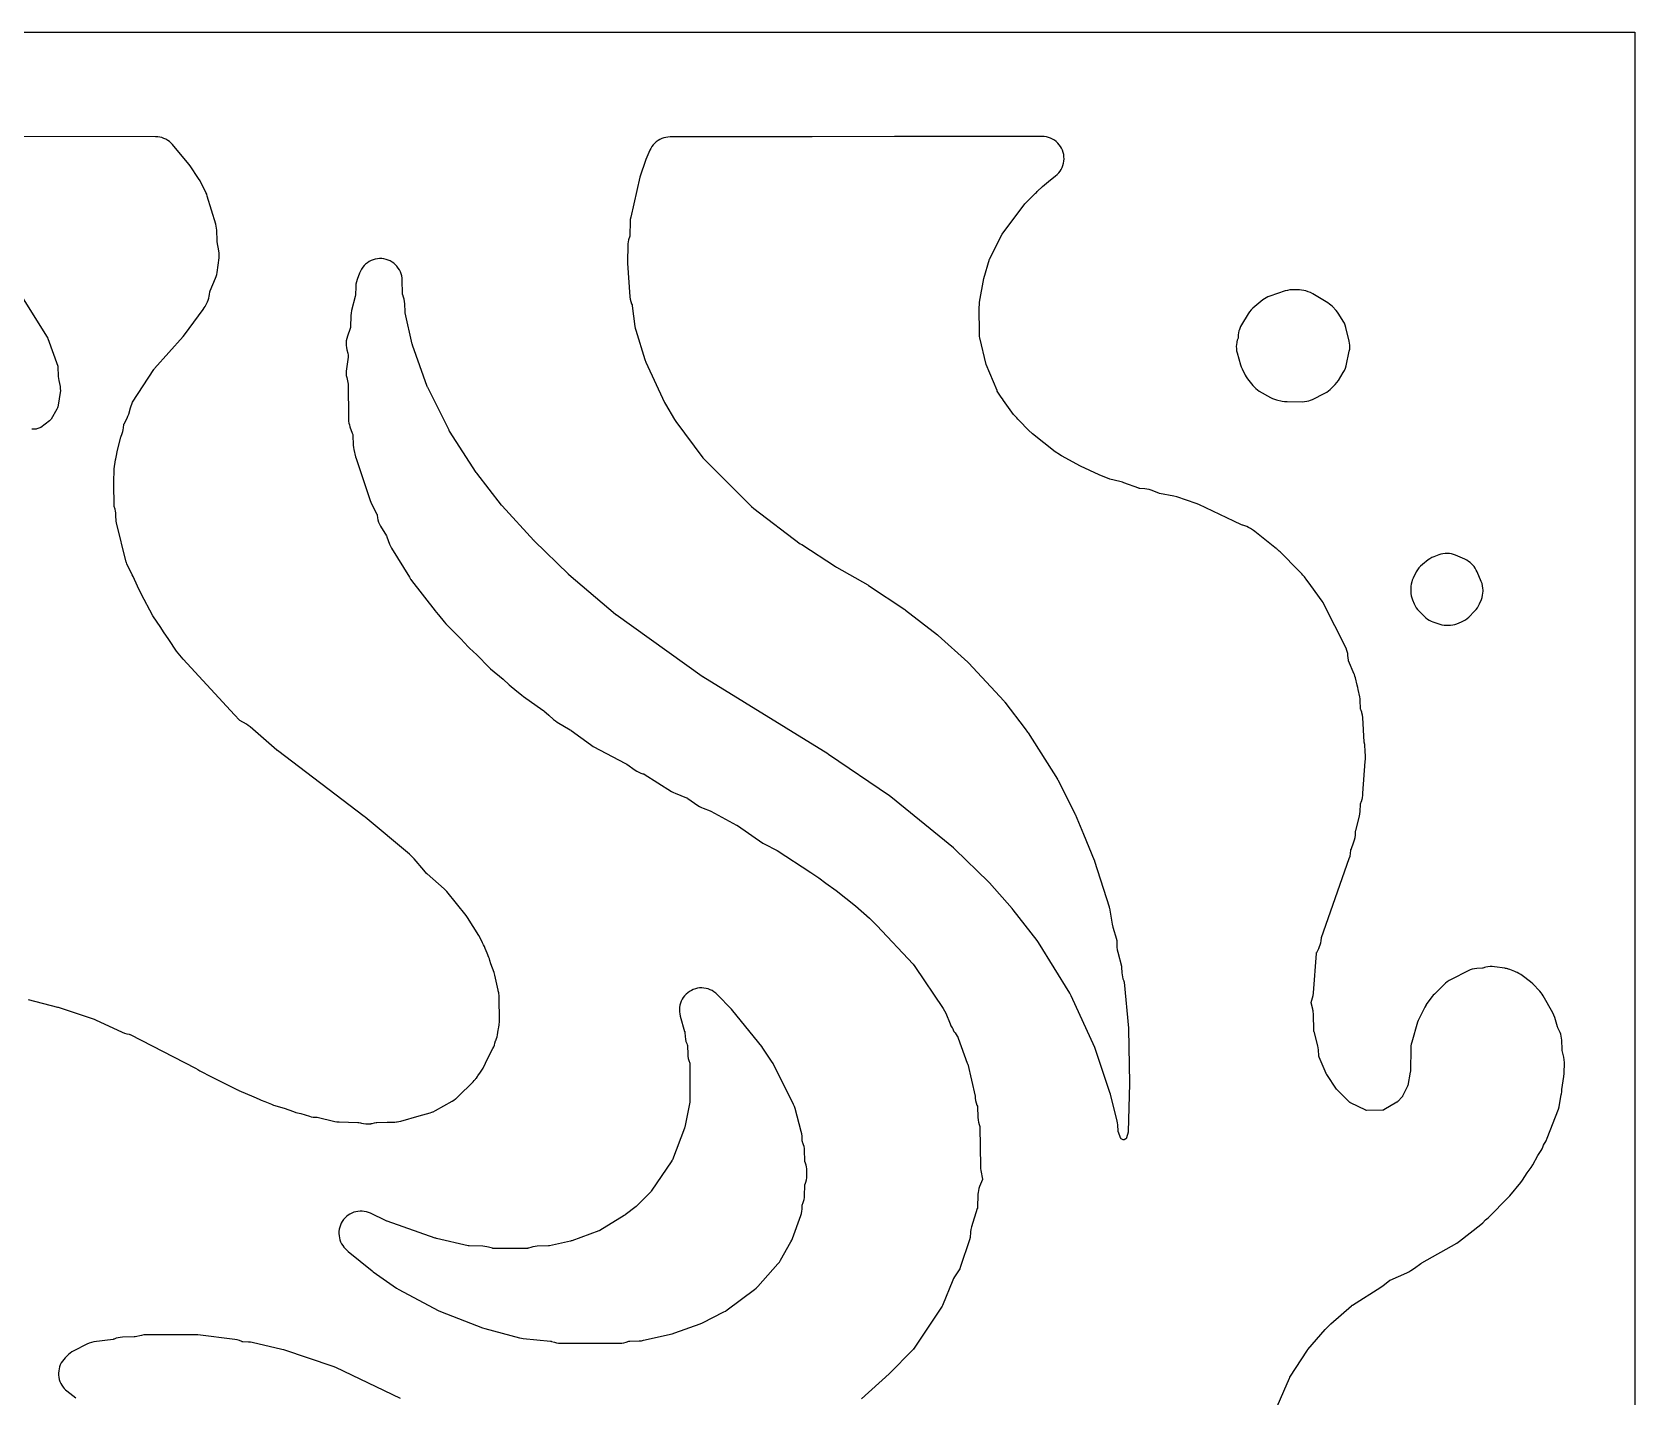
# Model space of a CAD drawing. Header units: millimetres. Extents: x 0 to 300, y 0 to 300.
# Drawn here: x 118.3 to 300, y 145.3 to 300 of the extents above; entities that cross this region are included whole.
import ezdxf

# ---------------------------------------------------------------- set-up
doc = ezdxf.new("R2010")
doc.units = ezdxf.units.MM
doc.layers.add('CUT', color=7, linetype='CONTINUOUS')

msp = doc.modelspace()

# ---------------------------------------------------------------- linework, layer by layer
at = {"layer": 'CUT'}
for points in [[(299.902, 0), (0.0614, 0), (0.0029, 0.0029), (0, 0.0614), (0, 299.9386), (0.0029, 299.9971), (0.0614, 300), (299.902, 300), (299.9605, 299.9971), (299.9634, 299.9386), (299.9634, 0.0614), (299.9605, 0.0029)], [(256.6674, 259.9192), (256.8242, 259.7392), (256.9974, 259.5749), (257.1856, 259.428), (257.3869, 259.2996), (258.6506, 258.5762), (258.8714, 258.464), (259.1023, 258.3741), (259.3409, 258.3076), (259.983, 258.1623), (260.2521, 258.1167), (260.5246, 258.1007), (262.286, 258.0935), (262.5208, 258.1036), (262.7536, 258.1357), (262.9824, 258.1896), (263.2052, 258.2646), (263.4198, 258.3603), (264.7991, 259.0544), (265.0201, 259.18), (265.2273, 259.3275), (265.4183, 259.4953), (265.9754, 260.0371), (266.1805, 260.2624), (266.3566, 260.5109), (266.9031, 261.3914), (267.0375, 261.6378), (267.1435, 261.8979), (267.2196, 262.1681), (267.5879, 263.8274), (267.6271, 264.0525), (267.6457, 264.2802), (267.6434, 264.5086), (267.6202, 264.7359), (267.5764, 264.9601), (267.2012, 266.5023), (267.1266, 266.7517), (267.0264, 266.992), (266.9018, 267.2206), (266.4139, 268.0141), (266.2652, 268.2299), (266.0947, 268.4288), (265.665, 268.88), (265.5074, 269.0317), (265.3371, 269.169), (265.1554, 269.2909), (263.4686, 270.3187), (263.2038, 270.459), (262.9241, 270.5667), (262.6672, 270.6482), (262.4289, 270.7111), (262.1855, 270.7502), (261.9394, 270.7651), (261.1184, 270.7745), (260.8407, 270.7622), (260.566, 270.7191), (260.2978, 270.6459), (258.5822, 270.0727), (258.3663, 269.9893), (258.1591, 269.8863), (257.9623, 269.7646), (257.7776, 269.6252), (256.6543, 268.6929), (256.6515, 268.6906), (256.4456, 268.4991), (256.2625, 268.2857), (256.1045, 268.0531), (255.3599, 266.8121), (255.2502, 266.6086), (255.1598, 266.3957), (255.0895, 266.1755), (255.0856, 266.1581), (255.0805, 266.1418), (255.0318, 265.9127), (255.0047, 265.6801), (254.9823, 265.3561), (254.9811, 265.343), (254.9804, 265.3387), (254.9798, 265.335), (254.9778, 265.3225), (254.9744, 265.3017), (254.9494, 265.2304), (254.9476, 265.2254), (254.9213, 265.153), (254.8909, 265.0713), (254.889, 265.064), (254.8844, 265.0514), (254.8392, 264.8766), (254.829, 264.8381), (254.8285, 264.8352), (254.8247, 264.8203), (254.7872, 264.5845), (254.7725, 264.3462), (254.7805, 264.1076), (254.8112, 263.8709), (254.8644, 263.6381), (255.2457, 262.2735), (255.3255, 262.0346), (255.4291, 261.8051), (255.4297, 261.8038), (255.7838, 261.1135), (255.9053, 260.9026), (256.0468, 260.7045)], [(275.1726, 234.7398), (275.32, 234.5404), (275.4864, 234.3566), (276.1063, 233.7368), (276.2753, 233.5825), (276.4578, 233.4444), (276.6521, 233.3235), (276.8566, 233.2209), (277.0697, 233.1375), (277.8346, 232.8776), (278.0923, 232.8051), (278.3563, 232.7607), (278.6235, 232.7447), (278.8277, 232.7434), (279.0698, 232.7537), (279.3098, 232.7873), (279.5453, 232.844), (279.7743, 232.9232), (280.3018, 233.1349), (280.5301, 233.2402), (280.7468, 233.3679), (280.9495, 233.5167), (281.1363, 233.6851), (281.7957, 234.3429), (281.9626, 234.527), (282.1105, 234.7267), (282.2379, 234.9401), (282.3434, 235.1651), (282.5565, 235.6853), (282.6365, 235.9106), (282.6945, 236.1425), (282.7302, 236.3788), (282.7431, 236.6175), (282.7437, 236.7186), (282.7324, 236.9723), (282.6954, 237.2236), (282.6331, 237.4698), (282.5461, 237.7085), (282.0826, 238.8036), (281.9826, 239.0124), (281.8638, 239.211), (281.727, 239.3978), (281.5736, 239.5712), (281.4661, 239.6818), (281.2913, 239.8454), (281.1016, 239.9914), (280.8988, 240.1187), (280.6848, 240.2259), (279.6395, 240.6887), (279.4098, 240.7771), (279.1726, 240.8426), (278.93, 240.8843), (278.6845, 240.902), (278.4385, 240.8955), (278.1943, 240.8649), (277.9542, 240.8103), (277.7208, 240.7325), (277.1583, 240.5135), (276.9344, 240.4135), (276.7213, 240.292), (276.5212, 240.1501), (275.8648, 239.6348), (275.6578, 239.4529), (275.472, 239.2494), (275.3098, 239.0266), (275.173, 238.7874), (274.8255, 238.093), (274.7301, 237.8777), (274.6554, 237.6544), (274.6021, 237.425), (274.5705, 237.1917), (274.5611, 236.9564), (274.5638, 236.572), (274.5769, 236.3341), (274.6125, 236.0984), (274.6704, 235.8673), (274.7501, 235.6427), (274.9405, 235.1774), (275.0457, 234.9529)], [(154.9737, 166.2615), (154.7413, 166.1944), (154.5165, 166.1052), (154.3013, 165.9947), (154.0978, 165.8639), (153.9079, 165.7141), (153.7334, 165.5466), (153.5759, 165.3631), (153.4369, 165.1652), (153.3176, 164.9547), (153.2193, 164.7337), (153.1427, 164.5043), (153.0887, 164.2685), (153.0577, 164.0287), (153.0501, 163.7869), (153.0658, 163.5455), (153.1048, 163.3068), (153.1667, 163.073), (153.2509, 162.8463), (153.3566, 162.6287), (153.4828, 162.4224), (153.6284, 162.2292), (153.792, 162.051), (153.9362, 161.9084), (154.1176, 161.7458), (156.8133, 159.5556), (156.9509, 159.4515), (159.5847, 157.5977), (159.8512, 157.4341), (164.2968, 155.0736), (164.5625, 154.9519), (169.3412, 153.092), (169.606, 153.0056), (173.5373, 151.9611), (173.7355, 151.917), (173.9367, 151.8891), (177.0299, 151.5877), (177.048, 151.5854), (177.125, 151.5703), (177.1426, 151.5655), (177.4902, 151.4618), (177.7253, 151.4038), (177.9649, 151.3689), (178.2068, 151.3573), (184.8684, 151.3611), (185.1206, 151.374), (185.3702, 151.4123), (185.6146, 151.4755), (185.9254, 151.5729), (185.9418, 151.5776), (185.9778, 151.5854), (186.0145, 151.5899), (186.0311, 151.5908), (187.1014, 151.625), (187.3423, 151.6444), (187.5801, 151.6869), (190.8449, 152.4351), (191.1413, 152.5226), (193.9962, 153.5614), (194.264, 153.6769), (196.6962, 154.8992), (196.8891, 155.0071), (197.0717, 155.1315), (200.1604, 157.4434), (200.3544, 157.6044), (200.5311, 157.7842), (202.816, 160.3554), (202.9816, 160.5629), (203.1242, 160.7868), (204.2917, 162.8544), (204.3862, 163.0394), (204.465, 163.2315), (205.4108, 165.8398), (205.4827, 166.0731), (205.5315, 166.3123), (205.5568, 166.5551), (205.5815, 167.0056), (205.5833, 167.0271), (205.5911, 167.0727), (205.604, 167.1171), (205.6118, 167.1372), (205.6375, 167.1983), (205.7168, 167.414), (205.7759, 167.636), (205.8144, 167.8625), (205.8319, 168.0915), (205.8673, 169.2522), (205.8682, 169.2692), (205.8726, 169.3056), (205.8833, 169.3401), (205.8896, 169.3563), (205.9094, 169.4042), (205.9909, 169.6317), (206.0499, 169.8661), (206.0861, 170.105), (206.0991, 170.3463), (206.102, 170.9004), (206.0936, 171.1193), (206.066, 171.3366), (206.0195, 171.5507), (205.9544, 171.7599), (205.886, 171.9501), (205.8797, 171.9691), (205.8696, 172.0107), (205.8638, 172.0531), (205.8628, 172.073), (205.8316, 173.1914), (205.815, 173.4179), (205.7779, 173.6419), (205.7207, 173.8616), (205.6437, 174.0752), (205.6096, 174.1578), (205.6021, 174.1776), (205.5896, 174.2214), (205.5821, 174.2663), (205.5803, 174.2875), (205.5514, 174.8312), (205.5232, 175.0954), (205.4672, 175.355), (204.7573, 177.9628), (204.6807, 178.1978), (204.5812, 178.4241), (202.2609, 183.0653), (202.1015, 183.3393), (201.1115, 184.8163), (200.9807, 184.994), (197.713, 189.045), (197.5589, 189.2188), (195.9417, 190.8808), (195.7624, 191.0479), (195.5675, 191.1966), (195.359, 191.3256), (195.1389, 191.4334), (194.9093, 191.5193), (194.6724, 191.5822), (194.4305, 191.6216), (194.1858, 191.6371), (193.9409, 191.6286), (193.6979, 191.5962), (193.4593, 191.5401), (193.2273, 191.4609), (193.0042, 191.3594), (192.7921, 191.2365), (192.593, 191.0934), (192.409, 190.9315), (192.2416, 190.7524), (192.0926, 190.5578), (191.9634, 190.3495), (191.8552, 190.1295), (191.7691, 189.9), (191.7059, 189.6632), (191.6661, 189.4213), (191.6502, 189.1767), (191.6584, 188.9317), (191.6905, 188.6887), (191.7463, 188.45), (192.2451, 186.7056), (192.2502, 186.6858), (192.2651, 186.5995), (192.2669, 186.5792), (192.2962, 186.1156), (192.3283, 185.8441), (192.3898, 185.5778), (192.4801, 185.3199), (192.5385, 185.1782), (192.5446, 185.1624), (192.5554, 185.1276), (192.5598, 185.0919), (192.5607, 185.0748), (192.591, 184.1234), (192.6101, 183.8852), (192.6517, 183.6499), (192.7157, 183.4196), (192.8152, 183.118), (192.8211, 183.0987), (192.8302, 183.0564), (192.8347, 183.0133), (192.8352, 182.9931), (192.8253, 178.7893), (192.8248, 178.7714), (192.8174, 178.695), (192.8144, 178.6774), (192.2674, 175.8506), (192.2638, 175.8343), (192.2441, 175.7654), (192.2385, 175.7497), (190.8594, 172.1636), (190.851, 172.1437), (190.8081, 172.0614), (190.7965, 172.0432), (188.4685, 168.6079), (188.4583, 168.5937), (188.4108, 168.5359), (188.3988, 168.5232), (186.8635, 166.9701), (186.8083, 166.9178), (186.75, 166.869), (185.5202, 165.907), (185.4633, 165.8651), (185.4041, 165.8267), (182.6309, 164.1426), (182.6146, 164.1332), (182.542, 164.0985), (182.5245, 164.0916), (179.444, 162.9753), (179.3695, 162.951), (179.2937, 162.9317), (176.9181, 162.4089), (176.901, 162.4055), (176.8269, 162.3962), (176.8096, 162.3952), (175.5298, 162.3528), (175.2837, 162.3324), (175.0408, 162.2879), (174.8035, 162.2196), (174.5383, 162.1289), (174.5186, 162.1228), (174.4755, 162.1131), (174.4316, 162.1082), (174.411, 162.1076), (170.5772, 162.1012), (170.561, 162.1015), (170.5243, 162.1051), (170.4857, 162.1126), (170.468, 162.1174), (170.0301, 162.2478), (169.8182, 162.301), (169.6025, 162.3355), (169.3845, 162.3509), (169.3829, 162.351), (167.8353, 162.3932), (167.8165, 162.3942), (167.7362, 162.4044), (167.7178, 162.4082), (164.107, 163.2394), (164.043, 163.256), (163.98, 163.2761), (158.5292, 165.1853), (158.4688, 165.2083), (158.4098, 165.2345), (156.6259, 166.0853), (156.4028, 166.1787), (156.1717, 166.2501), (155.9348, 166.2989), (155.6943, 166.3246), (155.4524, 166.3269), (155.2115, 166.3058)]]:
    msp.add_lwpolyline(points, close=True, dxfattribs=at)
for points in [[(117.8208, 190.3062), (121.1665, 189.4698), (121.211, 189.4578), (121.2211, 189.4546), (125.3274, 188.0852), (125.3913, 188.0618), (125.4537, 188.0349), (128.4985, 186.6178), (128.7536, 186.5157), (129.0184, 186.4423), (129.2924, 186.3822), (129.2977, 186.381), (129.347, 186.3659), (129.3716, 186.3558), (129.3932, 186.3453), (136.7924, 182.5404), (137.0499, 182.3723), (137.2945, 182.2316), (137.6572, 182.0493), (137.8299, 181.9558), (138.0868, 181.8334), (141.545, 180.0957), (141.6886, 180.0291), (141.6993, 180.0246), (143.4253, 179.29), (144.0109, 179.0111), (144.2458, 178.9135), (144.6448, 178.7711), (145.4042, 178.4479), (145.6392, 178.3616), (146.8476, 177.9849), (147.9069, 177.6068), (148.1806, 177.5264), (148.7252, 177.3996), (149.7203, 177.0895), (149.9194, 177.0363), (150.1223, 176.9997), (150.3274, 176.9799), (150.5903, 176.9655), (152.5816, 176.502), (152.8374, 176.4564), (153.0966, 176.4375), (155.2157, 176.3936), (155.2764, 176.3857), (155.2968, 176.3813), (155.5212, 176.3262), (155.6038, 176.303), (155.8532, 176.2466), (156.1071, 176.2159), (156.1902, 176.2144), (156.2052, 176.2131), (156.2225, 176.2135), (156.2249, 176.2133), (156.2385, 176.2136), (156.3627, 176.2114), (156.4312, 176.2172), (156.4634, 176.2177), (156.473, 176.2189), (156.4833, 176.2191), (156.5412, 176.2265), (156.5562, 176.2277), (156.5813, 176.2289), (156.5951, 176.231), (156.6175, 176.2329), (156.6592, 176.2408), (156.6832, 176.2445), (156.7198, 176.2489), (156.7217, 176.2494), (156.7398, 176.2517), (156.7577, 176.2558), (156.8386, 176.2682), (157.0904, 176.3339), (157.0933, 176.3349), (157.2912, 176.3829), (157.3116, 176.3872), (157.3519, 176.3924), (158.5071, 176.4185), (159.3818, 176.4338), (159.595, 176.4466), (159.6308, 176.4518), (159.6558, 176.4535), (159.8657, 176.4852), (160.072, 176.5346), (162.1702, 177.1318), (163.4065, 177.4789), (163.602, 177.5425), (163.686, 177.5777), (163.7451, 177.5985), (164.0122, 177.7294), (165.9026, 178.8002), (166.0932, 178.9198), (166.2722, 179.0561), (166.2918, 179.074), (166.3665, 179.1307), (166.526, 179.275), (168.2764, 181.0016), (168.4034, 181.1366), (168.5201, 181.2806), (168.5819, 181.363), (168.6326, 181.4187), (168.7753, 181.6094), (168.8111, 181.6683), (169.1198, 182.0795), (169.268, 182.3005), (169.3918, 182.536), (169.9184, 183.6815), (170.5159, 184.7768), (170.6088, 184.9655), (170.6855, 185.1614), (170.7454, 185.363), (170.8108, 185.6224), (170.8369, 185.6791), (170.9209, 185.8858), (170.9862, 186.0991), (171.0322, 186.3174), (171.1193, 186.8462), (171.1575, 186.998), (171.2005, 187.205), (171.2258, 187.4149), (171.2294, 187.5151), (171.2323, 187.5329), (171.2582, 187.7482), (171.2653, 187.9649), (171.2389, 190.5044), (171.223, 190.761), (171.1841, 190.9952), (171.172, 191.0824), (171.1239, 191.2938), (171.1017, 191.3751), (170.73, 193.0674), (170.6381, 193.3844), (170.2871, 194.3511), (170.1796, 194.7439), (170.123, 194.9236), (170.0531, 195.0985), (169.8477, 195.5611), (169.6502, 196.1051), (169.5629, 196.3152), (169.4568, 196.5165), (169.3195, 196.7506), (169.0955, 197.2551), (168.9232, 197.5774), (167.642, 199.602), (167.478, 199.8314), (165.2846, 202.5602), (165.143, 202.7216), (164.9881, 202.8703), (163.0603, 204.5676), (163.042, 204.5849), (163.0394, 204.5877), (162.6831, 204.9921), (161.5954, 206.2716), (161.4531, 206.4255), (161.2983, 206.5669), (161.2776, 206.5843), (161.1838, 206.6829), (161.0414, 206.8112), (156.0212, 210.9983), (155.9298, 211.071), (155.9265, 211.0735), (146.0782, 218.5363), (146.0454, 218.5621), (146.0136, 218.5889), (142.9948, 221.2268), (142.979, 221.2406), (142.7855, 221.3935), (142.5779, 221.5266), (141.806, 221.9693), (141.7896, 221.9793), (141.7828, 221.9842), (141.2059, 222.5939), (135.3838, 228.9166), (134.6614, 229.8065), (133.7705, 231.1357), (133.1895, 232.0025), (132.857, 232.4985), (131.9605, 233.8361), (130.6417, 236.3212), (130.2371, 237.1754), (129.7234, 238.2601), (129.6299, 238.4573), (129.0346, 239.7143), (128.9716, 239.8622), (128.9697, 239.8669), (128.9623, 239.8884), (128.9587, 239.9014), (127.8414, 244.3659), (127.8358, 244.3913), (127.8245, 244.469), (127.8232, 244.4878), (127.7878, 245.2777), (127.7695, 245.488), (127.7335, 245.6959), (127.6801, 245.9001), (127.5861, 246.2058), (127.585, 246.2308), (127.5512, 248.8803), (127.5615, 250.4691), (127.748, 251.5074), (127.7667, 251.6112), (127.8681, 252.1755), (127.9181, 252.4537), (128.3191, 254.0785), (128.481, 254.4887), (128.5527, 254.697), (128.6059, 254.9107), (128.64, 255.1283), (128.6826, 255.509), (128.6848, 255.5256), (128.6857, 255.5301), (128.696, 255.5575), (128.7054, 255.5773), (129.0424, 256.2344), (129.145, 256.4615), (129.2244, 256.6977), (129.4262, 257.4144), (129.6745, 258.038), (132.0797, 261.7406), (132.1087, 261.7809), (132.1159, 261.7904), (132.1655, 261.8502), (135.4134, 265.5005), (135.4134, 265.5006), (135.561, 265.6831), (137.6671, 268.5524), (137.7803, 268.7206), (137.7805, 268.7209), (137.7815, 268.7224), (137.8808, 268.8993), (138.147, 269.4225), (138.2377, 269.6218), (138.3106, 269.8283), (138.3651, 270.0404), (138.4009, 270.2564), (138.4009, 270.2566), (138.4373, 270.558), (138.4399, 270.5755), (138.4478, 270.6123), (138.4592, 270.6483), (138.4657, 270.6647), (139.0702, 272.0962), (139.1479, 272.3061), (139.2066, 272.5221), (139.2457, 272.7424), (139.4666, 274.421), (139.4871, 274.6829), (139.4801, 274.9455), (139.4455, 275.206), (139.2536, 276.234), (139.2528, 276.239), (139.2444, 276.3151), (139.2436, 276.3325), (139.2114, 277.558), (139.1956, 277.781), (139.1599, 278.0016), (139.1047, 278.2181), (138.1374, 281.408), (138.0676, 281.6074), (137.9812, 281.8002), (137.3197, 283.1236), (137.1536, 283.4077), (136.1864, 284.836), (136.0343, 285.0378), (134.1931, 287.2402), (134.0287, 287.4185), (133.8477, 287.5801), (133.652, 287.7233), (133.4433, 287.8469), (133.2236, 287.9498), (132.9949, 288.0308), (132.7595, 288.0893), (132.5195, 288.1247), (132.2772, 288.1366), (111.475, 288.1545)], [(259.1568, 143.5668), (260.8006, 147.3985), (260.8028, 147.4034), (260.8402, 147.4745), (260.8497, 147.4902), (262.837, 150.58), (262.8475, 150.5954), (262.874, 150.6283), (264.8361, 152.8958), (265.5002, 153.544), (267.8352, 155.5966), (267.8894, 155.6403), (267.9178, 155.6619), (267.9234, 155.6661), (267.9382, 155.6759), (271.1537, 157.692), (271.1696, 157.7036), (271.4259, 157.8888), (272.1271, 158.4704), (272.1413, 158.4817), (272.1618, 158.4956), (272.1879, 158.5099), (272.2044, 158.5175), (274.1038, 159.3338), (274.3416, 159.4513), (274.5655, 159.5933), (274.5671, 159.5944), (274.9638, 159.8765), (275.7119, 160.4086), (275.7631, 160.443), (275.816, 160.4748), (279.7617, 162.7076), (279.9233, 162.8074), (280.0769, 162.9191), (282.4857, 164.8155), (282.7048, 165.0098), (283.0307, 165.3349), (283.1578, 165.4388), (283.3526, 165.6159), (285.6333, 167.9199), (285.7768, 168.0779), (287.0164, 169.5647), (287.2162, 169.8407), (287.7401, 170.679), (288.191, 171.2807), (288.3828, 171.5785), (288.9572, 172.6266), (289.3239, 173.2135), (289.4288, 173.3983), (289.5176, 173.5914), (289.6111, 173.8199), (289.8831, 174.3162), (290.0242, 174.6205), (291.2815, 177.8908), (291.3634, 178.1429), (291.4181, 178.4023), (291.5924, 179.5188), (291.6222, 179.6245), (291.6649, 179.8609), (291.6848, 180.1003), (291.6852, 180.1135), (291.9156, 181.5893), (291.9453, 181.9428), (291.9613, 183.186), (291.9466, 183.4903), (291.8951, 183.7905), (291.7231, 184.5218), (291.7193, 184.5399), (291.7087, 184.6187), (291.7076, 184.6372), (291.6688, 185.7309), (291.6512, 185.9514), (291.6141, 186.1695), (291.5579, 186.3835), (291.483, 186.5917), (291.39, 186.7925), (291.2169, 187.1264), (291.2085, 187.1438), (291.1781, 187.2208), (291.1724, 187.2393), (290.8833, 188.2665), (290.8814, 188.2732), (290.7835, 188.5553), (290.6526, 188.8237), (289.5714, 190.7416), (289.4587, 190.9229), (289.331, 191.0939), (289.1892, 191.2534), (288.3749, 192.094), (288.1115, 192.3299), (287.1985, 193.038), (287.0112, 193.17), (286.8125, 193.2844), (286.6043, 193.38), (286.5043, 193.4204), (286.4912, 193.4266), (286.3518, 193.4822), (285.7833, 193.7123), (285.6209, 193.767), (285.5671, 193.7859), (285.5567, 193.7885), (285.4997, 193.8078), (285.4161, 193.8251), (285.3653, 193.8383), (285.2897, 193.8514), (285.2067, 193.8686), (284.0377, 194.0394), (283.7935, 194.0629), (283.5481, 194.0624), (283.304, 194.0378), (283.0635, 193.9894), (282.9212, 193.9458), (282.8437, 193.9239), (282.7319, 193.8868), (282.728, 193.8858), (282.6893, 193.8798), (282.6845, 193.8794), (282.671, 193.8784), (282.0379, 193.8434), (281.7816, 193.8159), (281.5295, 193.7621), (281.2842, 193.6827), (281.0484, 193.5785), (279.1147, 192.6014), (278.8958, 192.4765), (278.6906, 192.3303), (278.5011, 192.1641), (277.2459, 190.9459), (277.2449, 190.9449), (277.1076, 190.8006), (276.9822, 190.6458), (276.3915, 189.854), (276.2692, 189.6742), (276.2675, 189.6713), (276.251, 189.6469), (276.1445, 189.4559), (275.4924, 188.1555), (275.4023, 187.9541), (275.3304, 187.7456), (275.3296, 187.7431), (274.6608, 185.4879), (274.607, 185.2714), (274.5727, 185.0509), (274.5582, 184.8283), (274.5039, 182.1809), (274.5037, 182.1756), (274.4957, 182.0959), (274.4928, 182.0778), (274.2112, 180.584), (274.2077, 180.5673), (274.1976, 180.5318), (274.1842, 180.4972), (274.1772, 180.4822), (273.6323, 179.3787), (273.6237, 179.3623), (273.6028, 179.3286), (273.5787, 179.2972), (273.5664, 179.2834), (273.0774, 178.7609), (273.065, 178.7483), (273.0368, 178.7233), (273.0064, 178.701), (272.9915, 178.6917), (271.5115, 177.8059), (271.4943, 177.7963), (271.4561, 177.7785), (271.4143, 177.7736), (271.3946, 177.7728), (269.5488, 177.7482), (269.5314, 177.7483), (269.4942, 177.7513), (269.4591, 177.7644), (269.4437, 177.7714), (267.73, 178.5997), (267.7113, 178.6094), (267.673, 178.6335), (267.6377, 178.6617), (267.6224, 178.6762), (266.187, 180.1134), (266.1744, 180.1266), (266.1429, 180.165), (265.0203, 181.83), (265.0106, 181.8451), (264.9737, 181.9131), (264.9662, 181.9295), (264.1701, 183.7968), (264.1625, 183.816), (264.1497, 183.8585), (264.1416, 183.9021), (264.1395, 183.9227), (264.0882, 184.6183), (264.0606, 184.8472), (264.0121, 185.0726), (263.5859, 186.6865), (263.5809, 186.7081), (263.5675, 186.8024), (263.5664, 186.8246), (263.5228, 188.6729), (263.5015, 188.9451), (263.4801, 189.0576), (263.4756, 189.0876), (263.4695, 189.1134), (263.4506, 189.2134), (263.2717, 189.9378), (263.2679, 189.9549), (263.2647, 189.9762), (263.2665, 189.9825), (263.4268, 190.4949), (263.4967, 190.7739), (263.5341, 191.0591), (263.5353, 191.0754), (263.8621, 195.5463), (263.8639, 195.5652), (263.871, 195.6052), (263.8859, 195.643), (263.8941, 195.6601), (264.127, 196.1115), (264.2201, 196.3135), (264.2949, 196.523), (264.3508, 196.7383), (264.3873, 196.9578), (264.3976, 197.0432), (264.3995, 197.0594), (264.4217, 197.2429), (264.4248, 197.2633), (264.4449, 197.3495), (264.4512, 197.3691), (267.5889, 206.2937), (267.6711, 206.5818), (267.7183, 206.8776), (267.7542, 207.2411), (267.7563, 207.2581), (267.7633, 207.2946), (267.7736, 207.3304), (267.7793, 207.3461), (268.1051, 208.1808), (268.1881, 208.4318), (268.2441, 208.6901), (268.2725, 208.9529), (268.2959, 209.3797), (268.2975, 209.399), (268.3105, 209.4812), (268.315, 209.5001), (268.7415, 211.1056), (268.7963, 211.368), (268.8227, 211.6347), (268.8602, 212.4656), (268.8618, 212.4871), (268.8691, 212.5326), (268.8794, 212.5693), (268.8859, 212.5848), (268.9068, 212.6319), (268.9279, 212.6879), (268.9287, 212.6899), (268.9302, 212.6941), (269.0075, 212.8994), (269.0173, 212.9382), (269.0199, 212.9457), (269.0348, 213.0081), (269.0771, 213.1766), (269.0797, 213.1966), (269.0829, 213.2098), (269.1107, 213.4309), (269.1145, 213.4599), (269.1148, 213.4635), (269.1168, 213.4792), (269.1339, 213.7194), (269.3996, 217.2888), (269.405, 217.5601), (269.403, 217.6198), (269.405, 217.7466), (269.371, 218.6272), (269.3708, 218.6566), (269.3694, 218.6686), (269.358, 218.9635), (269.3343, 219.223), (269.2838, 219.4787), (269.2825, 219.484), (269.2752, 219.5128), (269.1109, 222.2828), (269.08, 222.5533), (269.0199, 222.8189), (269.0013, 222.8728), (268.9966, 222.8924), (268.9259, 223.102), (268.88, 223.2205), (268.8731, 223.24), (268.8617, 223.2828), (268.8551, 223.3266), (268.8537, 223.3472), (268.8195, 224.19), (268.8007, 224.4111), (268.7623, 224.6297), (268.5758, 225.4707), (268.5487, 225.6813), (268.4945, 225.9681), (268.2877, 226.7952), (268.2309, 226.9888), (268.1587, 227.1773), (268.1541, 227.1878), (268.148, 227.2043), (267.5013, 228.7222), (267.4937, 228.7417), (267.4904, 228.7525), (267.4858, 228.776), (267.4835, 228.7959), (267.4374, 229.3192), (267.4176, 229.465), (267.4124, 229.5083), (267.4106, 229.5165), (267.4057, 229.5525), (267.3522, 229.7818), (267.2774, 230.005), (267.2685, 230.025), (267.2667, 230.0303), (267.1735, 230.2395), (264.7137, 235.1434), (264.6207, 235.3122), (264.5149, 235.4734), (263.2367, 237.267), (263.1488, 237.3829), (262.7553, 237.8722), (262.4886, 238.2364), (262.3741, 238.3811), (262.3601, 238.3964), (262.322, 238.4445), (262.1944, 238.5825), (262.14, 238.6372), (262.0638, 238.7319), (261.88, 238.9362), (259.7404, 241.0674), (259.6467, 241.1494), (259.6288, 241.1676), (259.6286, 241.1678), (259.404, 241.3691), (259.3469, 241.4144), (259.2935, 241.4611), (259.1531, 241.5681), (256.8931, 243.36), (256.7381, 243.4734), (256.7291, 243.4795), (256.7252, 243.4824), (256.3781, 243.7165), (256.1734, 243.8407), (255.9578, 243.9448), (255.7331, 244.0277), (255.5016, 244.0888), (255.5013, 244.0889), (255.4863, 244.0921), (255.4647, 244.0974), (255.3744, 244.1281), (255.354, 244.137), (254.4987, 244.545), (250.5293, 246.4383), (250.2431, 246.5536), (248.0259, 247.2922), (247.7041, 247.3761), (246.0893, 247.6841), (246.0723, 247.6877), (246.0005, 247.7084), (245.9841, 247.7143), (245.1314, 248.0472), (244.8929, 248.1267), (244.6476, 248.1819), (244.398, 248.2121), (243.8553, 248.2504), (243.8375, 248.252), (243.7997, 248.2583), (243.7627, 248.2682), (243.7457, 248.274), (242.0374, 248.9057), (241.8818, 248.9632), (241.5841, 249.0527), (240.4313, 249.3224), (239.2457, 249.7959), (237.1035, 250.7965), (234.968, 251.9494), (234.5434, 252.2167), (234.4963, 252.2463), (234.4204, 252.2941), (234.2413, 252.4068), (231.6749, 254.4447), (231.2335, 254.8777), (230.1635, 255.9727), (230.0298, 256.1096), (229.885, 256.2578), (229.6266, 256.5222), (229.5041, 256.6576), (229.1334, 257.1597), (228.7741, 257.6876), (228.3987, 258.239), (228.2683, 258.4306), (228.1377, 258.6224), (227.6827, 259.2987), (227.6622, 259.3365), (227.6544, 259.3539), (226.4224, 262.3001), (225.6906, 265.3333), (225.661, 265.4996), (225.652, 266.0423), (225.6441, 268.5224), (225.658, 269.3859), (226.1494, 272.0529), (226.8077, 274.236), (226.8094, 274.2412), (226.8324, 274.2999), (226.835, 274.3055), (226.8379, 274.3119), (226.848, 274.3339), (226.8592, 274.3584), (228.2066, 277.0421), (228.2077, 277.0442), (228.2315, 277.0826), (228.2416, 277.0966), (230.8213, 280.5204), (231.8983, 281.6182), (232.0101, 281.7273), (232.1134, 281.8282), (232.2148, 281.9272), (232.8016, 282.5002), (233.4894, 283.07), (234.2871, 283.6891), (234.4754, 283.8509), (234.6467, 284.0305), (234.7994, 284.2262), (234.9318, 284.436), (235.0429, 284.658), (235.1314, 284.8899), (235.1964, 285.1294), (235.2374, 285.3742), (235.2539, 285.6218), (235.2457, 285.8699), (235.213, 286.1159), (235.1561, 286.3575), (235.0755, 286.5923), (234.972, 286.8178), (234.8467, 287.0321), (234.7008, 287.2328), (234.5356, 287.4181), (234.3529, 287.5861), (234.1545, 287.7351), (233.9422, 287.8637), (233.7182, 287.9707), (233.4848, 288.0549), (233.2441, 288.1156), (232.9986, 288.1521), (232.7507, 288.164), (232.7354, 288.164), (232.6985, 288.164), (216.0244, 288.1404), (206.7045, 288.1272), (190.5967, 288.1044), (190.3555, 288.0924), (190.1167, 288.0572), (189.8823, 287.9991), (189.6546, 287.9187), (189.4358, 287.8167), (189.2278, 287.694), (189.0326, 287.5519), (188.8521, 287.3916), (188.6878, 287.2146), (188.5414, 287.0226), (188.4142, 286.8174), (188.3074, 286.6009), (187.8433, 285.5331), (187.7663, 285.3326), (187.2453, 283.7816), (187.1796, 283.5496), (186.1272, 279.005), (186.082, 278.7507), (186.0633, 278.4931), (186.0317, 276.9809), (186.031, 276.964), (186.027, 276.9276), (186.0196, 276.8916), (186.0152, 276.8757), (185.8914, 276.462), (185.8347, 276.2342), (185.7997, 276.0021), (185.7865, 275.7678), (185.7704, 273.9883), (185.7766, 273.7888), (186.0471, 269.9751), (186.0813, 269.7041), (186.1449, 269.4383), (186.2371, 269.1811), (186.2838, 269.0702), (186.2901, 269.0544), (186.3012, 269.0196), (186.3091, 268.9838), (186.3116, 268.9675), (186.6166, 266.6218), (186.6526, 266.4136), (186.7062, 266.2092), (187.7291, 262.883), (187.8544, 262.558), (189.9782, 258.0208), (190.0789, 257.828), (191.0907, 256.0803), (191.2519, 255.8361), (194.3151, 251.7381), (194.5542, 251.4627), (199.8318, 246.2112), (200.0862, 245.9902), (205.358, 241.9991), (205.5141, 241.89), (209.3571, 239.4172), (209.4683, 239.3496), (213.0256, 237.3141), (213.0615, 237.2928), (213.0965, 237.2702), (217.2036, 234.5235), (217.2378, 234.4998), (217.2712, 234.4748), (220.9034, 231.6608), (220.9386, 231.6324), (220.9728, 231.6027), (224.3509, 228.5502), (224.3892, 228.514), (224.4259, 228.4761), (228.4594, 224.1272), (228.4986, 224.0829), (228.5355, 224.0366), (230.8467, 220.9889), (231.1222, 220.6257), (231.1519, 220.5848), (231.1798, 220.5426), (234.491, 215.3109), (234.5212, 215.2605), (234.5489, 215.2087), (236.4597, 211.4096), (236.4777, 211.3722), (236.4944, 211.3342), (237.452, 209.0478), (238.6761, 206.1253), (238.6959, 206.0747), (238.7134, 206.0233), (240.351, 200.8363), (240.3738, 200.7539), (240.3907, 200.6701), (240.6882, 198.8579), (240.7715, 198.5092), (241.1984, 197.159), (241.2031, 197.143), (241.2108, 197.108), (241.2155, 197.0724), (241.2165, 197.0562), (241.2508, 196.2384), (241.2768, 195.9684), (241.332, 195.7029), (241.7555, 194.1042), (241.7601, 194.0846), (241.7733, 193.999), (241.7747, 193.9789), (241.8044, 193.3324), (241.8258, 193.1014), (241.8685, 192.8734), (241.9322, 192.6503), (242.0163, 192.434), (242.0234, 192.418), (242.0311, 192.3993), (242.0443, 192.3581), (242.0531, 192.3157), (242.0555, 192.2956), (242.5584, 187.0777), (242.5621, 187.0291), (242.5638, 186.9804), (242.654, 180.8203), (242.654, 180.8051), (242.6537, 180.7724), (242.5329, 175.3698), (242.5321, 175.3531), (242.5281, 175.3172), (242.5209, 175.2817), (242.5166, 175.266), (242.3265, 174.6263), (242.3209, 174.609), (242.3063, 174.5731), (242.2743, 174.5514), (242.2586, 174.5422), (242.052, 174.4293), (242.0356, 174.4209), (241.9998, 174.4057), (241.964, 174.4206), (241.9475, 174.4289), (241.7422, 174.539), (241.7257, 174.5484), (241.6922, 174.571), (241.6739, 174.607), (241.6667, 174.6246), (241.4088, 175.2971), (241.4025, 175.3146), (241.392, 175.3532), (241.3853, 175.3926), (241.3835, 175.4112), (241.3345, 176.1119), (241.3097, 176.3291), (241.2661, 176.5433), (240.5004, 179.6084), (240.4466, 179.7933), (238.8303, 184.6407), (238.735, 184.8835), (236.0687, 190.7563), (235.9158, 191.0421), (232.347, 196.7861), (232.1999, 196.9977), (229.4822, 200.5063), (229.369, 200.6422), (226.785, 203.5307), (226.6731, 203.6479), (222.8769, 207.3746), (222.7017, 207.5311), (215.6166, 213.286), (215.4479, 213.4116), (208.5642, 218.1009), (208.4685, 218.163), (194.3107, 226.8892), (194.2757, 226.9117), (194.2414, 226.9353), (184.4982, 233.9198), (184.4591, 233.9491), (184.4213, 233.9799), (179.1255, 238.4726), (179.0928, 238.5014), (179.0611, 238.5314), (175.2025, 242.322), (175.1806, 242.3441), (175.1593, 242.3667), (171.5679, 246.2819), (171.5351, 246.3192), (171.5039, 246.3578), (168.6894, 249.9902), (168.6596, 250.0305), (168.6314, 250.072), (165.6039, 254.7408), (165.5693, 254.7974), (165.538, 254.8559), (163.1182, 259.688), (163.0869, 259.7556), (163.0599, 259.8251), (161.4085, 264.5002), (161.3876, 264.5653), (161.3704, 264.6314), (160.5617, 268.1604), (160.5581, 268.1783), (160.548, 268.2563), (160.5469, 268.2746), (160.5172, 269.2064), (160.4968, 269.455), (160.4517, 269.7004), (160.3824, 269.9401), (160.2854, 270.2218), (160.2795, 270.2407), (160.2699, 270.2821), (160.2648, 270.3243), (160.264, 270.3441), (160.2393, 271.8572), (160.223, 272.1042), (160.1824, 272.3483), (160.1178, 272.5872), (160.03, 272.8186), (159.9196, 273.0401), (159.788, 273.2497), (159.6362, 273.4452), (159.4659, 273.6248), (159.2786, 273.7866), (159.0763, 273.9291), (158.8609, 274.0509), (158.6345, 274.1508), (158.3993, 274.2279), (158.1576, 274.2813), (157.9119, 274.3105), (157.6644, 274.3153), (157.4177, 274.2956), (157.1742, 274.2517), (156.9362, 274.1838), (156.706, 274.0928), (156.486, 273.9794), (156.2783, 273.8449), (156.0849, 273.6905), (155.9077, 273.5177), (155.7485, 273.3282), (155.6088, 273.124), (155.4899, 272.9069), (155.3931, 272.6791), (155.1172, 271.9286), (155.0405, 271.681), (154.9899, 271.4267), (154.9658, 271.1686), (154.9241, 270.1539), (154.9228, 270.1336), (154.9099, 270.0475), (154.9053, 270.0277), (154.4855, 268.4205), (154.4299, 268.145), (154.4055, 267.8649), (154.365, 266.5322), (154.3638, 266.5119), (154.3578, 266.4688), (154.3472, 266.4266), (154.3407, 266.4074), (154.0158, 265.5269), (153.9373, 265.2734), (153.8861, 265.0131), (153.8628, 264.7488), (153.8676, 264.4835), (153.9005, 264.2202), (153.9611, 263.9619), (154.0704, 263.587), (154.1101, 263.3666), (154.1061, 263.1297), (153.9008, 261.8073), (153.8751, 261.5641), (153.8733, 261.3195), (153.8954, 261.0759), (153.9413, 260.8357), (154.0792, 260.2655), (154.0837, 260.2444), (154.0951, 260.1527), (154.0959, 260.1312), (154.1342, 256.2117), (154.1507, 255.9479), (154.1578, 255.9064), (154.1595, 255.8756), (154.1899, 255.6626), (154.2385, 255.4531), (154.3049, 255.2485), (154.5731, 254.5297), (154.6226, 254.3835), (154.628, 254.3664), (154.6295, 254.3599), (154.6348, 254.3242), (154.6361, 254.3043), (154.6823, 253.1565), (154.7044, 252.9106), (154.7507, 252.668), (154.9503, 251.8449), (155.008, 251.6438), (156.5935, 246.8851), (156.6616, 246.7043), (156.7435, 246.5293), (157.3644, 245.3255), (157.3737, 245.3061), (157.3826, 245.2827), (157.3933, 245.2413), (157.3968, 245.2204), (157.4375, 244.933), (157.4855, 244.6847), (157.5583, 244.4425), (157.6553, 244.2089), (157.7754, 243.9863), (157.7794, 243.9796), (158.434, 242.9006), (158.4435, 242.884), (158.4787, 242.8101), (158.4856, 242.7924), (158.7893, 241.9443), (158.7895, 241.9439), (158.8906, 241.7022), (159.0166, 241.4725), (161.0435, 238.1935), (161.1883, 237.9839), (161.2026, 237.9654), (161.2173, 237.9443), (161.2995, 237.8393), (163.9528, 234.3897), (164.0967, 234.219), (164.3566, 233.9371), (164.9898, 233.1289), (165.184, 232.9089), (166.8779, 231.2035), (167.7181, 230.2925), (167.8548, 230.1553), (168.6782, 229.3909), (170.0898, 227.9697), (170.2437, 227.8272), (171.6619, 226.6207), (172.3531, 225.979), (172.5699, 225.7993), (173.0031, 225.4797), (173.7882, 224.8118), (173.9806, 224.6637), (176.1794, 223.1343), (176.2378, 223.091), (176.2936, 223.0441), (176.8433, 222.5526), (177.3931, 222.0599), (177.5882, 221.902), (177.5924, 221.8993), (177.5967, 221.8958), (177.806, 221.7589), (179.274, 220.9), (179.3263, 220.8676), (179.3768, 220.8325), (181.5868, 219.2133), (181.8919, 219.022), (185.5584, 217.075), (185.6255, 217.0365), (185.69, 216.9938), (186.6343, 216.323), (186.8405, 216.1912), (187.0586, 216.0802), (187.2865, 215.991), (187.522, 215.9246), (187.5415, 215.9201), (187.5619, 215.9148), (187.6046, 215.8998), (187.6454, 215.8801), (187.6635, 215.8694), (190.7673, 213.9146), (190.9677, 213.8009), (191.1779, 213.7061), (192.4724, 213.1927), (192.4928, 213.1839), (192.5767, 213.1386), (192.5952, 213.1264), (193.7524, 212.3133), (193.9412, 212.1929), (194.1399, 212.0899), (194.3471, 212.0051), (195.1388, 211.7217), (195.1435, 211.7199), (195.2129, 211.689), (195.2284, 211.681), (198.1165, 210.0995), (198.1688, 210.0691), (198.2196, 210.0361), (201.0894, 208.0634), (201.0916, 208.0619), (201.094, 208.0605), (201.247, 207.9635), (201.3978, 207.8831), (201.409, 207.8765), (202.5979, 207.2948), (202.6626, 207.2606), (202.7118, 207.2307), (202.728, 207.2204), (202.7309, 207.2185), (202.7359, 207.2154), (202.7481, 207.2076), (206.538, 204.7381), (207.4413, 204.0973), (208.2441, 203.5278), (208.2583, 203.5177), (209.428, 202.688), (211.6157, 200.9468), (213.1973, 199.5406), (214.0209, 198.7169), (218.1352, 194.3219), (218.3477, 194.0745), (221.5503, 189.3047), (221.8584, 188.7696), (222.3347, 187.557), (222.4342, 187.336), (222.5545, 187.1257), (222.6001, 187.0542), (222.6754, 186.8882), (222.777, 186.7063), (222.8935, 186.5335), (223.1549, 186.1783), (223.1652, 186.1635), (223.1764, 186.1448), (223.2035, 186.09), (223.2111, 186.0707), (223.2529, 185.9556), (224.2865, 183.1133), (224.3087, 183.0461), (224.3269, 182.9776), (225.1721, 179.3719), (225.1861, 179.1492), (225.2184, 178.8766), (225.2804, 178.6091), (225.3714, 178.3501), (225.4258, 178.2187), (225.432, 178.2027), (225.4345, 178.1945), (225.476, 176.9453), (225.498, 176.6872), (225.4997, 176.6782), (225.502, 176.6489), (225.5462, 176.4031), (225.6147, 176.163), (225.7004, 175.9113), (225.7063, 175.8922), (225.715, 175.8538), (225.7653, 171.3927), (225.7792, 171.1559), (225.8155, 170.9213), (226.0122, 169.9573), (226.014, 169.9469), (226.0089, 169.9298), (226.0022, 169.9122), (225.6703, 169.107), (225.5944, 168.8966), (225.5377, 168.6802), (225.5004, 168.4596), (225.4831, 168.2366), (225.4325, 166.6984), (225.4315, 166.681), (225.4278, 166.6519), (225.4226, 166.6281), (225.4176, 166.6113), (224.7541, 164.5405), (224.6813, 164.2573), (224.6421, 163.9676), (224.642, 163.9662), (224.5911, 163.2983), (224.5906, 163.2932), (224.5831, 163.2449), (224.5771, 163.2204), (224.5704, 163.1986), (223.4819, 159.9341), (223.474, 159.9126), (223.4316, 159.8234), (223.4199, 159.8037), (222.8431, 158.8938), (222.8417, 158.8916), (222.7309, 158.6983), (222.6377, 158.4959), (221.4747, 155.6401), (221.4669, 155.6224), (221.4395, 155.5708), (218.168, 150.6955), (218.1619, 150.6868), (218.1318, 150.6491), (218.1113, 150.6238), (218.0995, 150.6112), (215.4321, 147.879), (212.3052, 145.0394)], [(117.268, 269.7612), (119.9953, 265.4218), (120.0059, 265.4039), (120.0244, 265.3656), (120.0318, 265.3491), (120.0694, 265.256), (121.1836, 262.1162), (121.189, 262.0997), (121.2358, 260.9384), (121.2549, 260.7146), (121.294, 260.4935), (121.2968, 260.481), (121.4424, 259.8295), (121.4718, 259.5575), (121.4945, 259.3475), (121.178, 257.4862), (121.1739, 257.4658), (121.1672, 257.4424), (121.1598, 257.4232), (121.1517, 257.406), (121.0634, 257.2316), (120.456, 256.1199), (120.238, 255.9067), (119.2793, 255.1569), (118.8175, 255.0049), (118.721, 254.9978), (118.6088, 254.9894), (118.2342, 254.9616)], [(160.0548, 145.0711), (152.6979, 148.6027), (152.4064, 148.7207), (146.8022, 150.5882), (146.573, 150.6526), (143.232, 151.4222), (143.0292, 151.4601), (142.824, 151.4813), (142.16, 151.522), (142.1415, 151.5236), (142.1023, 151.5299), (142.0651, 151.5438), (142.0482, 151.5515), (142.0423, 151.5544), (141.7846, 151.6632), (141.5165, 151.7424), (141.2412, 151.7913), (137.0494, 152.2948), (136.7499, 152.3126), (131.2338, 152.3097), (130.9522, 152.2936), (130.6742, 152.2459), (129.9504, 152.0793), (129.9315, 152.0754), (129.8494, 152.0651), (129.8301, 152.0642), (128.5186, 152.0346), (128.2777, 152.0174), (128.0396, 151.9772), (127.8065, 151.9141), (127.5806, 151.8288), (127.5643, 151.8218), (127.5482, 151.8152), (127.5125, 151.8036), (127.4758, 151.7952), (127.4591, 151.7926), (125.2889, 151.5038), (125.0127, 151.4511), (124.7441, 151.3677), (124.4867, 151.2546), (123.0022, 150.5008), (122.7819, 150.3744), (122.5756, 150.2264), (122.3853, 150.0582), (122.0231, 149.7036), (121.8586, 149.5262), (121.712, 149.3337), (121.5847, 149.1279), (121.4778, 148.9107), (121.3925, 148.6843), (121.3295, 148.4506), (121.2894, 148.212), (121.2725, 147.9706), (121.279, 147.7287), (121.3089, 147.4886), (121.3619, 147.2525), (121.4374, 147.0226), (121.5348, 146.8011), (121.6532, 146.59), (121.7915, 146.3914), (121.793, 146.3894), (121.9268, 146.2299), (122.0734, 146.0821), (122.2318, 145.9471), (123.2281, 145.1665)]]:
    msp.add_lwpolyline(points, dxfattribs=at)

doc.saveas('drawing.dxf')
